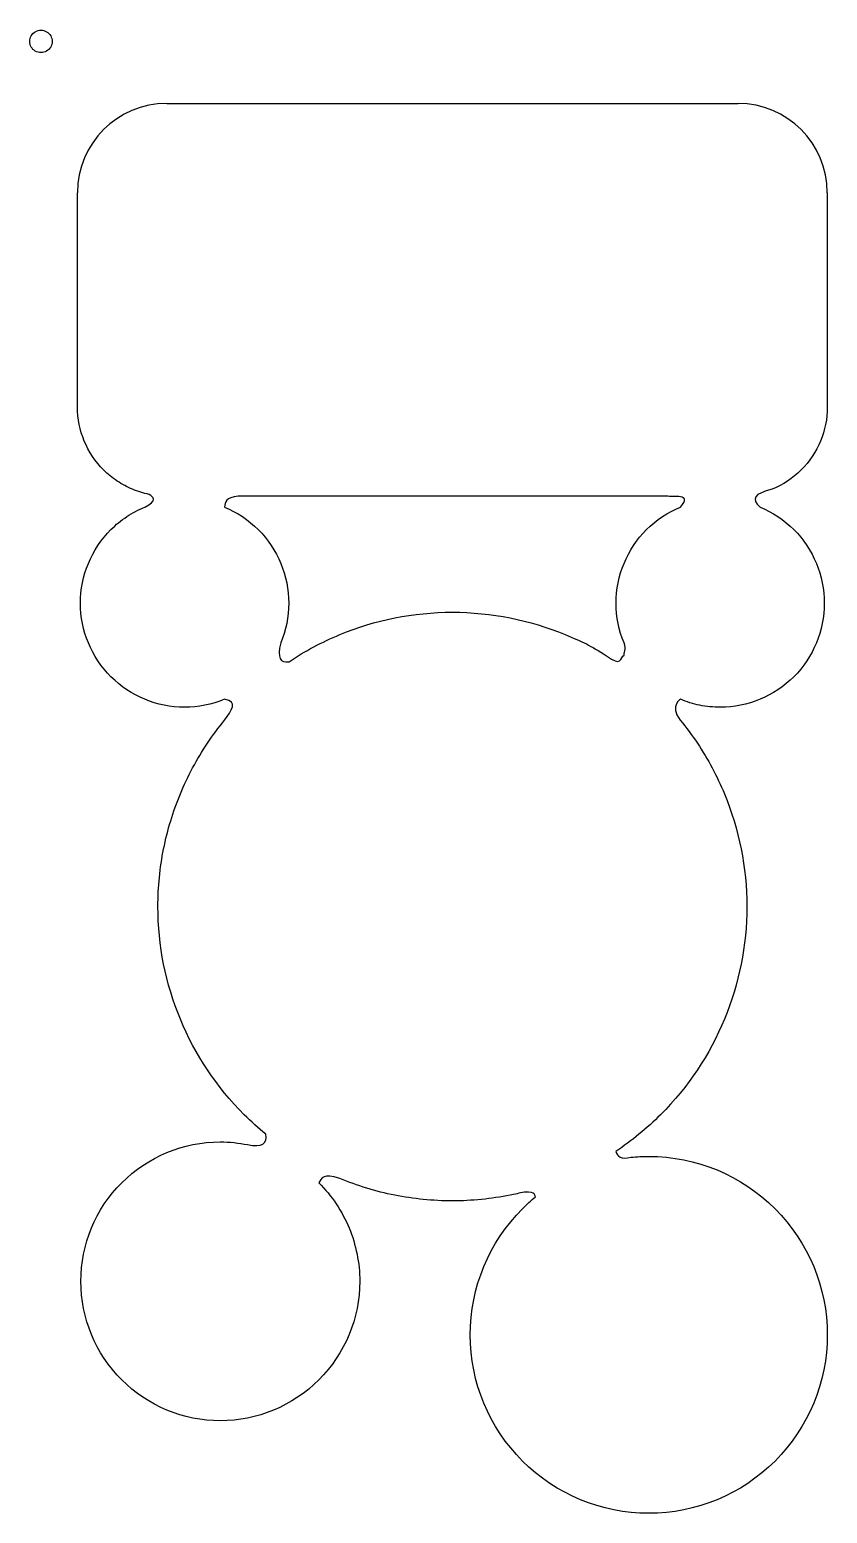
# Model space of a CAD drawing. Extents: x 1.8 to 30.2, y -57.2 to -4.4.
import ezdxf

# ---------------------------------------------------------------- set-up
doc = ezdxf.new("R2010")
doc.units = 0
doc.layers.get('0').update_dxf_attribs({"linetype": 'CONTINUOUS'})

msp = doc.modelspace()

# ---------------------------------------------------------------- linework, layer by layer
at = {"color": 7}
msp.add_lwpolyline([(2.590051, -4.82124)], close=True, dxfattribs=at)
at = {"color": 1}
for points in [[(6.663921, -7.028717), (26.983921, -7.028717)], [(3.488921, -17.823717), (3.488921, -10.203717)], [(30.158921, -10.203717), (30.158921, -17.823717)], [(24.443921, -20.998717), (21.903921, -20.998717), (16.823921, -20.998717), (11.743921, -20.998717), (9.203921, -20.998717)]]:
    msp.add_lwpolyline(points, dxfattribs=at)
msp.add_lwpolyline([(11.01417, -26.891316)], close=True, dxfattribs=at)
at = {"color": 7}
for points in [[(1.789951, -4.82124), (1.789951, -4.678316), (1.8662, -4.546249), (1.989976, -4.474787)], [(1.989976, -4.474787), (2.113752, -4.403325), (2.26625, -4.403325), (2.390026, -4.474787)], [(2.390026, -4.474787), (2.513802, -4.546249), (2.590051, -4.678316), (2.590051, -4.82124)], [(1.989976, -5.167694), (1.8662, -5.096231), (1.789951, -4.964164), (1.789951, -4.82124)], [(2.390026, -5.167694), (2.26625, -5.239156), (2.113752, -5.239156), (1.989976, -5.167694)], [(2.590051, -4.82124), (2.590051, -4.964164), (2.513802, -5.096231), (2.390026, -5.167694)]]:
    msp.add_open_spline(points, degree=3, dxfattribs=at)
at = {"color": 1}
for points in [[(6.664429, -7.029403), (4.91093, -7.02941), (3.489441, -8.450904), (3.489441, -10.204403)], [(30.159429, -10.204403), (30.159429, -8.450899), (28.737933, -7.029403), (26.984429, -7.029403)], [(4.419373, -20.069462), (3.823948, -19.474035), (3.489441, -18.666463), (3.489441, -17.824403)], [(30.159429, -17.824403), (30.159429, -18.666465), (29.824921, -19.474039), (29.229491, -20.069467)], [(4.902943, -20.465961), (4.730345, -20.350869), (4.568229, -20.218319), (4.419373, -20.069462)], [(5.449413, -20.757717), (5.258623, -20.678688), (5.075542, -20.581053), (4.902943, -20.465961)], [(29.229491, -20.069467), (28.931778, -20.367181), (28.581028, -20.599665), (28.199449, -20.75772)], [(6.042126, -20.93783), (5.838698, -20.897166), (5.640202, -20.836745), (5.449413, -20.757717)], [(5.882482, -21.38859), (6.347789, -21.155918), (6.192467, -21.047372), (6.042126, -20.93783)], [(9.203921, -20.998717), (8.771434, -21.047683), (8.736758, -21.215993), (8.716375, -21.38859)], [(24.932483, -21.38859), (25.390583, -20.880564), (24.653315, -21.060654), (24.443921, -20.998717)], [(28.199449, -20.75772), (27.551744, -20.90103), (27.448307, -21.116765), (27.766376, -21.38859)], [(5.245191, -21.728832), (5.446475, -21.594613), (5.659985, -21.480752), (5.882482, -21.38859)], [(8.716375, -21.38859), (9.16137, -21.572913), (9.570412, -21.844034), (9.917604, -22.191226)], [(23.731254, -22.191226), (24.078445, -21.844034), (24.487487, -21.572913), (24.932483, -21.38859)], [(27.766376, -21.38859), (28.211371, -21.572913), (28.620412, -21.844034), (28.967605, -22.191226)], [(4.681253, -22.191226), (4.854849, -22.01763), (5.043907, -21.863052), (5.245191, -21.728832)], [(3.596769, -24.809401), (3.596769, -23.827395), (3.986869, -22.885609), (4.681253, -22.191226)], [(9.917604, -22.191226), (10.611987, -22.885609), (11.002088, -23.827395), (11.002088, -24.809401)], [(22.64677, -24.809401), (22.64677, -23.827395), (23.03687, -22.885609), (23.731254, -22.191226)], [(28.967605, -22.191226), (29.661987, -22.885609), (30.052088, -23.827395), (30.052088, -24.809401)], [(4.681253, -27.427577), (3.986869, -26.733194), (3.596769, -25.791408), (3.596769, -24.809401)], [(11.002088, -24.809401), (11.002088, -25.300405), (10.904563, -25.781353), (10.72024, -26.226348)], [(22.928618, -26.226348), (22.737319, -25.784307), (22.64677, -25.300405), (22.64677, -24.809401)], [(30.052088, -24.809401), (30.052088, -25.791408), (29.661987, -26.733194), (28.967605, -27.427577)], [(12.816701, -25.928966), (14.075337, -25.407622), (15.435663, -25.131779), (16.824429, -25.131779)], [(16.824429, -25.131779), (18.213195, -25.131779), (19.573522, -25.407622), (20.832158, -25.928966)], [(10.72024, -26.226348), (10.584824, -26.751415), (10.698782, -26.952295), (11.01417, -26.891316)], [(11.01417, -26.891316), (11.298829, -26.701501), (11.592132, -26.526081), (11.892935, -26.365532)], [(11.892935, -26.365532), (12.193738, -26.204982), (12.502042, -26.059302), (12.816701, -25.928966)], [(20.832158, -25.928966), (21.461476, -26.189638), (21.732189, -26.303447), (22.301505, -26.683077)], [(22.935677, -26.6554), (22.905693, -26.58441), (23.029771, -26.460085), (22.928618, -26.226348)], [(22.301505, -26.683077), (22.852021, -27.097757), (22.79081, -26.74778), (22.935677, -26.6554)], [(7.299429, -28.512061), (6.317422, -28.512061), (5.375636, -28.121961), (4.681253, -27.427577)], [(28.967605, -27.427577), (28.273221, -28.12196), (27.331436, -28.512061), (26.349429, -28.512061)], [(8.716375, -28.230213), (8.27138, -28.414536), (7.790432, -28.512061), (7.299429, -28.512061)], [(8.723425, -28.967323), (8.970781, -28.633488), (9.217307, -28.299946), (8.716375, -28.230213)], [(24.932483, -28.230213), (24.980287, -28.192596), (24.520365, -28.444173), (24.925434, -28.967323)], [(25.623703, -28.440258), (25.386466, -28.392837), (25.15498, -28.322374), (24.932483, -28.230213)], [(26.349429, -28.512061), (26.103927, -28.512061), (25.86094, -28.48768), (25.623703, -28.440258)], [(8.111266, -29.794219), (8.301081, -29.509561), (8.505292, -29.233547), (8.723425, -28.967323)], [(24.925434, -28.967323), (25.143566, -29.233547), (25.347777, -29.509561), (25.537592, -29.794219)], [(7.585482, -30.672985), (7.746032, -30.372181), (7.921451, -30.078879), (8.111266, -29.794219)], [(25.537592, -29.794219), (25.917222, -30.363537), (26.23927, -30.967432), (26.499942, -31.59675)], [(7.148917, -31.59675), (7.279253, -31.28209), (7.424933, -30.973787), (7.585482, -30.672985)], [(6.804414, -32.558651), (6.903588, -32.232423), (7.018581, -31.911408), (7.148917, -31.59675)], [(26.499942, -31.59675), (27.021286, -32.855386), (27.297128, -34.215714), (27.297128, -35.604479)], [(6.554819, -33.551816), (6.621884, -33.216313), (6.70524, -32.884876), (6.804414, -32.558651)], [(6.402976, -34.569381), (6.436983, -34.22689), (6.487755, -33.88732), (6.554819, -33.551816)], [(6.35173, -35.604479), (6.35173, -35.257286), (6.36897, -34.911874), (6.402976, -34.569381)], [(9.419112, -43.009796), (7.4551, -41.045784), (6.35173, -38.382012), (6.35173, -35.604479)], [(27.297128, -35.604479), (27.297128, -38.382012), (26.193758, -41.045784), (24.229746, -43.009796)], [(10.187274, -43.705484), (9.921049, -43.487351), (9.664614, -43.255297), (9.419112, -43.009796)], [(24.229746, -43.009796), (23.984244, -43.255297), (23.727809, -43.487351), (23.461585, -43.705484)], [(9.541498, -44.076156), (10.050534, -44.181091), (10.2521, -44.046885), (10.187274, -43.705484)], [(23.461585, -43.705484), (23.19536, -43.923616), (22.919346, -44.127827), (22.634688, -44.317642)], [(5.062531, -45.432585), (5.992618, -44.502498), (7.254087, -43.979979), (8.569429, -43.979979)], [(8.569429, -43.979979), (8.898264, -43.979979), (9.223732, -44.012636), (9.541498, -44.076156)], [(22.634688, -44.317642), (22.691668, -44.48726), (22.808885, -44.60869), (23.18181, -44.525553)], [(23.18181, -44.525553), (23.389476, -44.504936), (23.598913, -44.494481), (23.809429, -44.494481)], [(23.809429, -44.494481), (25.493554, -44.494481), (27.108701, -45.163497), (28.299557, -46.354353)], [(12.816701, -45.279992), (12.223939, -45.071379), (12.176927, -45.272077), (12.076326, -45.432585)], [(13.7786, -45.624494), (13.452374, -45.52532), (13.13136, -45.410327), (12.816701, -45.279992)], [(3.609926, -48.939481), (3.609926, -47.62414), (4.132444, -46.362672), (5.062531, -45.432585)], [(12.076326, -45.432585), (12.308848, -45.665107), (12.515897, -45.918339), (12.695676, -46.187948)], [(14.771766, -45.87409), (14.436263, -45.807024), (14.104826, -45.723669), (13.7786, -45.624494)], [(15.789331, -46.025931), (15.446839, -45.991926), (15.10727, -45.941154), (14.771766, -45.87409)], [(18.877092, -45.87409), (18.541589, -45.941156), (18.202019, -45.991926), (17.859527, -46.025931)], [(19.377154, -45.761332), (19.211579, -45.802952), (19.044844, -45.840557), (18.877092, -45.87409)], [(19.785067, -45.93253), (19.713118, -45.866318), (19.855585, -45.769475), (19.377154, -45.761332)], [(12.695676, -46.187948), (12.875456, -46.457556), (13.027966, -46.74354), (13.151411, -47.041563)], [(16.824429, -46.077178), (16.477238, -46.077178), (16.131823, -46.059939), (15.789331, -46.025931)], [(17.859527, -46.025931), (17.517035, -46.059939), (17.171621, -46.077178), (16.824429, -46.077178)], [(17.459429, -50.844481), (17.459429, -49.160357), (18.128445, -47.545209), (19.319301, -46.354353)], [(19.319301, -46.354353), (19.468158, -46.205497), (19.623645, -46.064793), (19.785067, -45.93253)], [(28.299557, -46.354353), (29.490413, -47.545209), (30.159429, -49.160357), (30.159429, -50.844481)], [(13.151411, -47.041563), (13.274856, -47.339586), (13.369236, -47.649647), (13.432755, -47.967413)], [(13.432755, -47.967413), (13.496274, -48.285177), (13.528931, -48.610645), (13.528931, -48.939481)], [(5.062531, -52.446378), (4.132444, -51.516291), (3.609926, -50.254823), (3.609926, -48.939481)], [(13.528931, -48.939481), (13.528931, -50.254823), (13.006413, -51.516291), (12.076326, -52.446378)], [(19.319301, -55.33461), (18.128445, -54.143754), (17.459429, -52.528606), (17.459429, -50.844481)], [(30.159429, -50.844481), (30.159429, -52.528606), (29.490413, -54.143754), (28.299557, -55.33461)], [(8.569429, -53.898984), (7.254087, -53.898984), (5.992618, -53.376465), (5.062531, -52.446378)], [(12.076326, -52.446378), (11.146239, -53.376465), (9.88477, -53.898984), (8.569429, -53.898984)], [(23.809429, -57.194481), (22.125304, -57.194481), (20.510157, -56.525466), (19.319301, -55.33461)], [(28.299557, -55.33461), (27.108701, -56.525466), (25.493554, -57.194481), (23.809429, -57.194481)]]:
    msp.add_open_spline(points, degree=3, dxfattribs=at)

doc.saveas('drawing.dxf')
